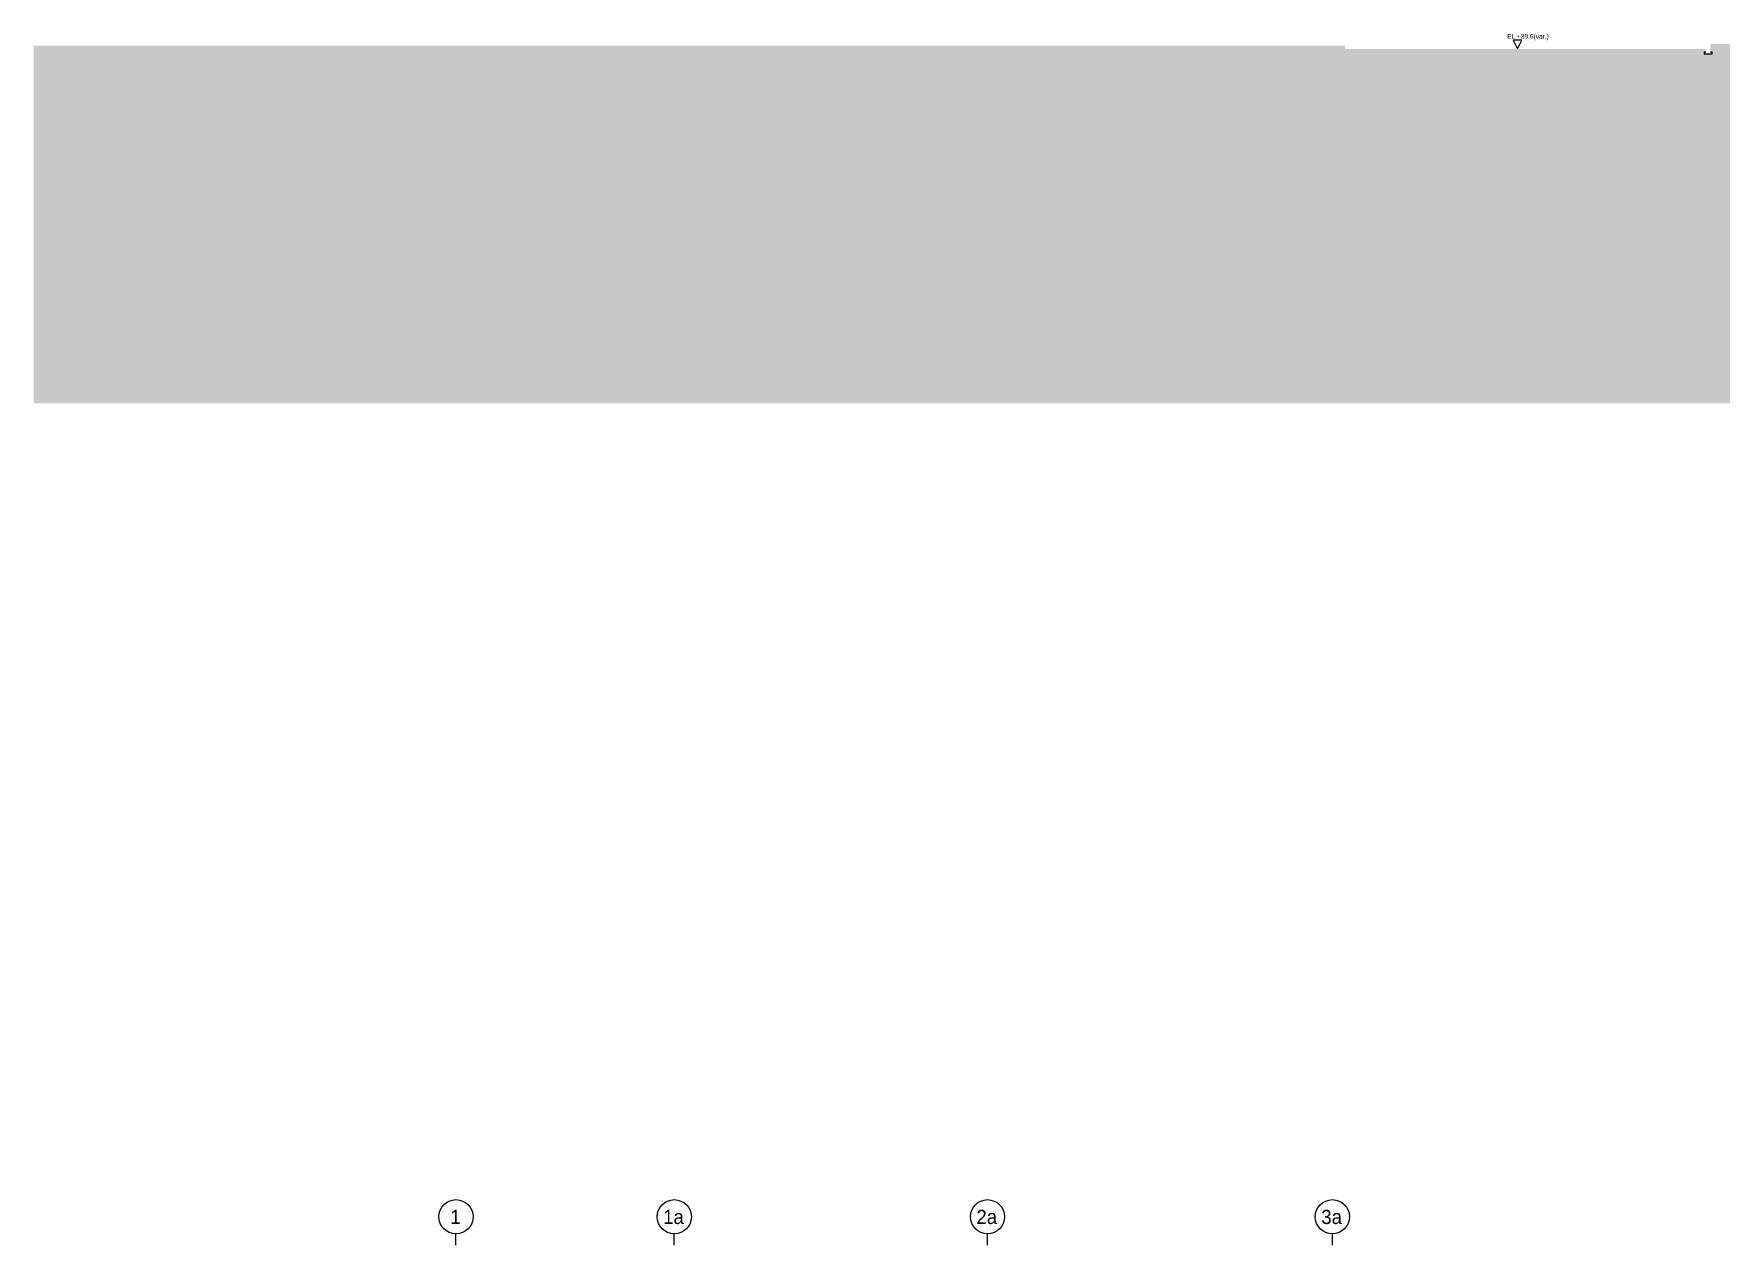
# Model space of a CAD drawing. Header units: millimetres. Extents: x 17311 to 801382, y -242618 to -104888.
# Drawn here: x 230118 to 283451, y -239778 to -201502 of the extents above; entities that cross this region are included whole.
import ezdxf

# ---------------------------------------------------------------- set-up
doc = ezdxf.new("R2010")
doc.units = ezdxf.units.MM
doc.header["$LTSCALE"] = 250
doc.layers.add('A-버림CONC', color=4, linetype='Continuous')
doc.layers.add('지반', color=254, linetype='Continuous')
doc.layers.add('CK', color=221, linetype='Continuous', plot=False)
doc.layers.add('NOPLOT', color=191, linetype='Continuous', plot=False)
doc.styles.add('Gdim', font='')
doc.styles.get('Gdim').set_extended_font_data('Dotum')

# ---------------------------------------------------------------- blocks, each defined once
blk = doc.blocks.new('A$C9f506bfc')
at = {"layer": 'CK', "linetype": 'Continuous'}
blk.add_lwpolyline([(0, 0), (0, 360, -1), (0, 1440, -1), (0, 360, 0)], format="xyb", dxfattribs=at)
at = {"layer": 'CK', "linetype": 'Continuous', "elevation": 0}
for points in [[(6900, 0), (6900, 360, -1), (6900, 1440, -1), (6900, 360, 0)], [(16800, 0), (16800, 360, -1), (16800, 1440, -1), (16800, 360, 0)], [(27700, 0), (27700, 360, -1), (27700, 1440, -1), (27700, 360, 0)], [(42200, 0), (42200, 360, -1), (42200, 1440, -1), (42200, 360, 0)], [(52000, 0), (52000, 360, -1), (52000, 1440, -1), (52000, 360, 0)], [(62800, 0), (62800, 360, -1), (62800, 1440, -1), (62800, 360, 0)], [(73600, 0), (73600, 360, -1), (73600, 1440, -1), (73600, 360, 0)], [(84400, 0), (84400, 360, -1), (84400, 1440, -1), (84400, 360, 0)], [(95200, 0), (95200, 360, -1), (95200, 1440, -1), (95200, 360, 0)], [(106000, 0), (106000, 360, -1), (106000, 1440, -1), (106000, 360, 0)], [(116800, 0), (116800, 360, -1), (116800, 1440, -1), (116800, 360, 0)], [(126600, 0), (126600, 360, -1), (126600, 1440, -1), (126600, 360, 0)]]:
    blk.add_lwpolyline(points, format="xyb", dxfattribs=at)
at = {"layer": 'CK', "linetype": 'Continuous', "style": 'Gdim'}
for s, p in [('1', (-180, 670)), ('1a', (6549, 670)), ('2a', (16449, 670)), ('3a', (27349, 670)), ('5', (42020, 670)), ('6', (51820, 670)), ('7', (62620, 670)), ('8', (73420, 670)), ('9', (84220, 670)), ('10', (94832, 670)), ('11', (105632, 670)), ('12', (116432, 670)), ('13', (126232, 670))]:
    blk.add_text(s, height=450, dxfattribs=at).set_placement(p)

msp = doc.modelspace()

# ---------------------------------------------------------------- hatches: boundary and pattern name
at = {"layer": '지반'}
h = msp.add_hatch(dxfattribs=at)
h.set_pattern_fill('EARTH', color=251, scale=70, angle=45)
h.paths.add_polyline_path([(230117.6, -201879.5), (230117.6, -213174), (380882.4, -213174), (380882.4, -201579.5), (370730.7, -201579.5), (370730.7, -201786.8), (370560.7, -201786.8), (370560.7, -202209.5), (371880.7, -202209.5), (371880.7, -203849.5), (371980.7, -203849.5), (371980.7, -203909.5), (368640.7, -203909.5), (368640.7, -203849.5), (368740.7, -203849.5), (368740.7, -202159.5), (364230.7, -202159.5), (364230.7, -202599.5), (364330.7, -202599.5), (364330.7, -202659.5), (363390.7, -202659.5), (363390.7, -202599.5), (363490.7, -202599.5), (363490.7, -202099.5), (362430.7, -202099.5), (362430.7, -203699.5), (362530.7, -203699.5), (362530.7, -203759.5), (358060.7, -203759.5), (358060.7, -203699.5), (358160.7, -203699.5), (358160.7, -202089.5), (351710.7, -202089.5), (351710.7, -204659.5), (351810.7, -204659.5), (351810.7, -204719.5), (347110.7, -204719.5), (347110.7, -204659.5), (347210.7, -204659.5), (347210.7, -202089.5), (340910.7, -202089.5), (340910.7, -204659.5), (341010.7, -204659.5), (341010.7, -204719.5), (336310.7, -204719.5), (336310.7, -204659.5), (336410.7, -204659.5), (336410.7, -202089.5), (330110.7, -202089.5), (330110.7, -204659.5), (330210.7, -204659.5), (330210.7, -204719.5), (325510.7, -204719.5), (325510.7, -204659.5), (325610.7, -204659.5), (325610.7, -202089.5), (319310.7, -202089.5), (319310.7, -203829.5), (319410.7, -203829.5), (319410.7, -203889.5), (314710.7, -203889.5), (314710.7, -203829.5), (314810.7, -203829.5), (314810.7, -202089.5), (308510.7, -202089.5), (308510.7, -203829.5), (308610.7, -203829.5), (308610.7, -203889.5), (303910.7, -203889.5), (303910.7, -203829.5), (304010.7, -203829.5), (304010.7, -202089.5), (297560.7, -202089.5), (297560.7, -203699.5), (297660.7, -203699.5), (297660.7, -203759.5), (293190.7, -203759.5), (293190.7, -203699.5), (293290.7, -203699.5), (293290.7, -203259.5), (286980.7, -203259.5), (286980.7, -204099.5), (287080.7, -204099.5), (287080.7, -204159.5), (283740.7, -204159.5), (283740.7, -204099.5), (283840.7, -204099.5), (283840.7, -202459.5), (285160.7, -202459.5), (285160.7, -202086.8), (284990.7, -202086.8), (284990.7, -201829.5), (283110.7, -201829.5), (283110.7, -202079.5), (283160.7, -202079.5), (283160.7, -202139.5), (282910.7, -202139.5), (282910.7, -202079.5), (282960.7, -202079.5), (282960.7, -201979.5), (271560.7, -201979.5), (271560.7, -201879.5)])

# ---------------------------------------------------------------- linework, layer by layer
at = {"layer": 'A-버림CONC'}
msp.add_lwpolyline([(282960.7, -202079.5), (282910.7, -202079.5), (282910.7, -202139.5), (283160.7, -202139.5), (283160.7, -202079.5), (283110.7, -202079.5)], dxfattribs=at)
at = {"layer": 'NOPLOT', "linetype": 'Continuous'}
msp.add_lwpolyline([(277011.1, -201979.5), (277146.1, -201709.5), (276876.1, -201709.5), (277011.1, -201979.5)], dxfattribs=at)

# ---------------------------------------------------------------- block references
at = {"layer": 'CK'}
msp.add_blockref('A$C9f506bfc', (243460.7, -239778.4), dxfattribs=at)

# ---------------------------------------------------------------- texts
at = {"layer": 'NOPLOT', "linetype": 'Continuous', "style": 'Gdim'}
msp.add_text('EL +39.6(var.)', height=150, rotation=360, dxfattribs=at).set_placement((276684.4, -201660))

doc.saveas('drawing.dxf')
